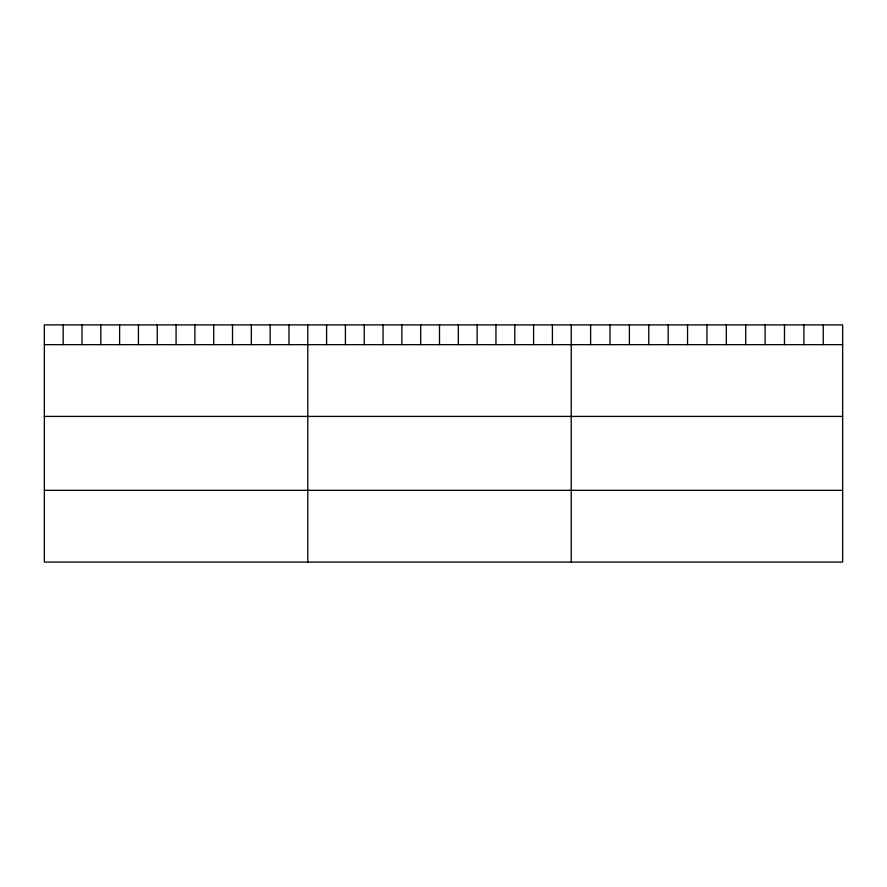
<?xml version="1.0" encoding="UTF-8"?>
<svg xmlns="http://www.w3.org/2000/svg" width="887" height="887" viewBox="0 0 887 887"><rect width="100%" height="100%" fill="white"/><g stroke="black" fill="none" stroke-linecap="round" stroke-linejoin="round"><path stroke-width="1.33" d="M842.65 344.655L842.65 562.092L44.35 562.092L44.35 324.908L842.65 324.908L842.65 344.655L44.35 344.655M44.35 416.413L842.65 416.413M44.35 490.334L842.65 490.334M823.258 324.908L823.258 344.655M803.877 324.908L803.877 344.655M784.485 324.908L784.485 344.655M765.104 324.908L765.104 344.655M745.712 324.908L745.712 344.655M726.331 324.908L726.331 344.655M706.939 324.908L706.939 344.655M687.547 324.908L687.547 344.655M668.166 324.908L668.166 344.655M648.774 324.908L648.774 344.655M629.393 324.908L629.393 344.655M610.001 324.908L610.001 344.655M590.62 324.908L590.62 344.655M571.228 324.908L571.228 562.092M552.413 324.908L552.413 344.655M533.597 324.908L533.597 344.655M514.782 324.908L514.782 344.655M495.955 324.908L495.955 344.655M477.139 324.908L477.139 344.655M458.324 324.908L458.324 344.655M439.508 324.908L439.508 344.655M420.693 324.908L420.693 344.655M401.878 324.908L401.878 344.655M383.062 324.908L383.062 344.655M364.235 324.908L364.235 344.655M345.42 324.908L345.42 344.655M326.604 324.908L326.604 344.655M307.789 324.908L307.789 562.092M288.974 324.908L288.974 344.655M270.158 324.908L270.158 344.655M251.343 324.908L251.343 344.655M232.516 324.908L232.516 344.655M213.7 324.908L213.7 344.655M194.885 324.908L194.885 344.655M176.07 324.908L176.07 344.655M157.254 324.908L157.254 344.655M138.439 324.908L138.439 344.655M119.623 324.908L119.623 344.655M100.796 324.908L100.796 344.655M81.981 324.908L81.981 344.655M63.165 324.908L63.165 344.655"/></g></svg>
